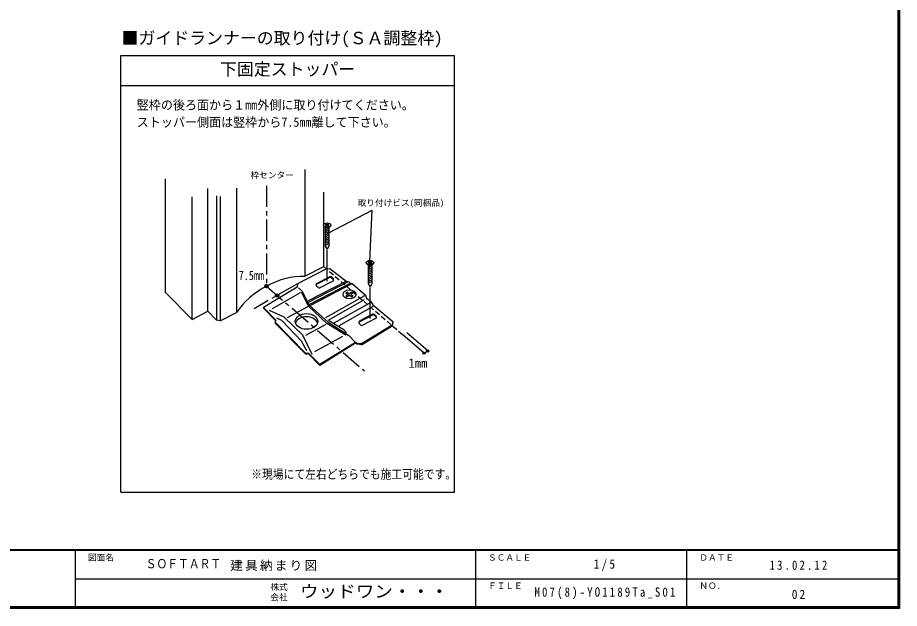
# Model space of a CAD drawing. Units: millimetres, scale not verified. Extents: x -973 to 977, y -701 to 696.
# Drawn here: x -67 to 977, y -701 to -2 of the extents above; entities that cross this region are included whole.
import ezdxf
from ezdxf.enums import TextEntityAlignment as Align

# ---------------------------------------------------------------- set-up
doc = ezdxf.new("R2010")
doc.units = ezdxf.units.MM
doc.header["$LTSCALE"] = 5
doc.header["$PDMODE"] = 32
doc.header["$PDSIZE"] = 2.5
doc.linetypes.add('CHAIN1', pattern=[8, 5, -1, 1, -1])
doc.linetypes.add('DASHED1', pattern=[1.8, 1.2, -0.6])
for name, color, linetype in [('0-C_ハッチ', 7, 'Continuous'), ('F-0_補助線', 7, 'Continuous'), ('F-1_枠', 6, 'Continuous'), ('F-A_文字', 7, 'Continuous')]:
    doc.layers.add(name, color=color, linetype=linetype)
doc.styles.add('HGP明朝B', font='')
doc.styles.add('ＭＳ ゴシック', font='')
doc.styles.get('HGP明朝B').set_extended_font_data('HGP明朝B')
doc.styles.get('ＭＳ ゴシック').set_extended_font_data('MS Gothic')

msp = doc.modelspace()

# ---------------------------------------------------------------- hatches: boundary and pattern name
at = {"layer": '0-C_ハッチ'}
for points in [[(229.817, -319.971, 1), (225.817, -319.971, 1)], [(242.512, -330.93, 1), (238.512, -330.93, 1)]]:
    msp.add_hatch(color=256, dxfattribs=at).paths.add_polyline_path(points)

# ---------------------------------------------------------------- linework, layer by layer
at = {"layer": '0-C_ハッチ', "color": 3}
for p, q in [((450.325, -563.638), (450.325, -47.122)), ((450.325, -83.122), (55.525, -83.122)), ((55.525, -563.638), (450.325, -563.638))]:
    msp.add_line(p, q, dxfattribs=at)
at = {"layer": '0-C_ハッチ', "color": 2}
for p, q in [((273.1, -182.083), (273.1, -308.317)), ((108.118, -193.008), (108.118, -327.002)), ((158.66, -349.672), (158.66, -204.296)), ((192.592, -204.06), (192.592, -351.008)), ((139.825, -359.367), (139.825, -214.253)), ((168.881, -213.07), (168.881, -360.105)), ((173.016, -214.131), (173.016, -361.084)), ((295.629, -296.759), (295.629, -208.688)), ((273.1, -308.305), (295.629, -296.759)), ((272.585, -312.459), (272.612, -312.458)), ((139.825, -359.367), (108.118, -327.002)), ((139.825, -359.367), (158.66, -349.672)), ((168.881, -360.105), (158.66, -349.672)), ((173.016, -361.084), (192.592, -351.008)), ((173.016, -361.084), (168.881, -360.105))]:
    msp.add_line(p, q, dxfattribs=at)
at = {"layer": '0-C_ハッチ'}
for p, q in [((403.753, -221.18), (403.511, -221.306)), ((298.26, -246.405), (297.478, -246.908)), ((297.478, -246.908), (298.869, -247.803)), ((298.869, -247.803), (297.478, -248.697)), ((297.478, -248.697), (298.26, -249.2)), ((297.483, -250.293), (297.483, -272.641)), ((298.26, -246.405), (299.651, -247.299)), ((299.651, -248.306), (298.26, -249.2)), ((301.042, -246.405), (299.651, -247.299)), ((299.651, -248.306), (301.042, -249.2)), ((301.042, -246.405), (301.825, -246.908)), ((301.825, -248.697), (301.042, -249.2)), ((301.82, -250.33), (301.82, -272.641)), ((301.82, -251.708), (297.483, -253.786)), ((301.82, -253.735), (297.483, -255.814)), ((301.82, -255.762), (297.483, -257.841)), ((301.82, -257.79), (297.483, -259.868)), ((301.82, -259.817), (297.483, -261.895)), ((301.82, -261.844), (297.483, -263.923)), ((301.82, -263.871), (297.483, -265.95)), ((301.82, -265.899), (297.483, -267.977)), ((301.82, -267.926), (297.483, -270.004)), ((301.82, -269.953), (297.483, -272.032)), ((297.483, -272.641), (299.651, -276.397)), ((301.82, -272.641), (299.651, -276.397)), ((299.651, -313.959), (299.651, -277.172)), ((348.973, -290.783), (348.19, -291.286)), ((348.19, -291.286), (349.581, -292.18)), ((348.973, -290.783), (350.364, -291.677)), ((351.755, -290.783), (350.364, -291.677)), ((351.755, -290.783), (352.537, -291.286)), ((298.837, -299.528), (264.699, -317.023)), ((298.837, -299.528), (302.715, -299.016)), ((302.715, -299.016), (322.225, -314.041)), ((349.581, -292.18), (348.19, -293.074)), ((348.19, -293.074), (348.973, -293.578)), ((348.195, -294.67), (348.195, -317.018)), ((352.532, -296.086), (348.195, -298.164)), ((352.532, -298.113), (348.195, -300.191)), ((352.532, -300.14), (348.195, -302.218)), ((352.532, -302.167), (348.195, -304.246)), ((350.364, -292.683), (348.973, -293.578)), ((350.364, -292.683), (351.755, -293.578)), ((352.537, -293.074), (351.755, -293.578)), ((352.532, -294.708), (352.532, -317.018)), ((302.647, -308.802), (287.44, -316.683)), ((302.647, -309.802), (287.44, -317.683)), ((302.647, -308.802), (302.647, -309.802)), ((303.059, -308.644), (303.059, -309.644)), ((303.301, -308.596), (303.301, -309.596)), ((303.568, -308.578), (303.568, -309.578)), ((303.86, -308.6), (303.86, -309.6)), ((304.131, -308.659), (304.131, -309.659)), ((304.849, -309.042), (304.849, -310.042)), ((304.849, -309.042), (306.663, -310.556)), ((304.849, -310.042), (306.663, -311.556)), ((352.532, -304.195), (348.195, -306.273)), ((352.532, -306.222), (348.195, -308.3)), ((352.532, -308.249), (348.195, -310.328)), ((352.532, -310.276), (348.195, -312.355)), ((352.532, -312.304), (348.195, -314.382)), ((264.338, -320.95), (224.41, -345.079)), ((264.699, -317.023), (264.338, -320.95)), ((265.642, -321.72), (269.911, -325.601)), ((324.419, -314.643), (277.171, -339.19)), ((321.834, -314.244), (277.24, -337.412)), ((326.737, -316.681), (278.641, -341.668)), ((328.96, -317.233), (280.042, -342.647)), ((286.532, -317.648), (286.532, -318.648)), ((286.732, -317.298), (286.732, -318.298)), ((288.893, -321.508), (287.079, -319.995)), ((287.44, -316.683), (287.44, -317.683)), ((306.302, -313.867), (291.094, -321.748)), ((322.225, -314.041), (325.326, -314.796)), ((325.326, -314.796), (327.083, -316.501)), ((327.083, -316.501), (329.264, -316.945)), ((329.264, -316.945), (344.893, -330.438)), ((352.532, -314.331), (348.195, -316.409)), ((348.195, -317.018), (350.364, -320.774)), ((352.532, -317.018), (350.364, -320.774)), ((350.364, -358.337), (350.364, -321.549)), ((267.787, -327.826), (234.665, -346.716)), ((277.572, -343.735), (269.309, -326.867)), ((269.911, -325.601), (278.52, -342.316)), ((297.96, -356.908), (344.243, -330.805)), ((323.266, -326.895), (321.701, -327.901)), ((321.701, -327.901), (324.483, -329.689)), ((324.483, -329.689), (321.701, -331.478)), ((321.701, -331.478), (323.266, -332.484)), ((323.266, -326.895), (326.048, -328.683)), ((326.048, -330.695), (323.266, -332.484)), ((328.83, -326.895), (326.048, -328.683)), ((326.048, -330.695), (328.83, -332.484)), ((328.83, -326.895), (330.395, -327.901)), ((330.395, -331.478), (328.83, -332.484)), ((344.893, -330.438), (346.035, -334.053)), ((299.32, -363.922), (277.572, -343.735)), ((278.52, -342.316), (300.979, -362.491)), ((343.622, -336.267), (301.309, -360.132)), ((351.384, -339.321), (307.691, -363.829)), ((353.58, -344.014), (314.022, -366.746)), ((346.035, -334.053), (351.26, -337.913)), ((351.26, -337.913), (353.58, -341.97)), ((353.58, -341.97), (377.258, -361.819)), ((224.41, -345.079), (224.41, -346.079)), ((224.41, -345.079), (239.487, -360.393)), ((224.41, -346.079), (238.873, -360.77)), ((231.231, -348.168), (248.354, -356.31)), ((276.396, -344.538), (252.55, -357.364)), ((353.36, -353.18), (338.152, -361.061)), ((353.36, -354.18), (338.152, -362.061)), ((353.36, -353.18), (353.36, -354.18)), ((353.771, -353.022), (353.771, -354.022)), ((354.013, -352.974), (354.013, -353.974)), ((354.28, -352.956), (354.28, -353.956)), ((354.572, -352.977), (354.572, -353.977)), ((354.843, -353.037), (354.843, -354.037)), ((355.561, -353.42), (355.561, -354.42)), ((355.561, -353.42), (357.375, -354.934)), ((355.561, -354.42), (357.375, -355.934)), ((238.017, -361.856), (238.017, -362.856)), ((238.133, -362.325), (238.133, -363.325)), ((238.293, -362.546), (238.293, -363.546)), ((238.304, -362.558), (273.411, -398.219)), ((238.304, -363.558), (273.411, -399.219)), ((238.493, -361.005), (239.487, -360.393)), ((238.546, -362.804), (238.546, -363.804)), ((246.07, -360.597), (240.313, -357.847)), ((269.417, -385.135), (246.07, -360.597)), ((248.354, -356.31), (270.761, -377.898)), ((321.959, -377.962), (299.32, -363.922)), ((300.979, -362.491), (325.197, -378.252)), ((301.309, -360.132), (318.479, -370.777)), ((337.244, -362.026), (337.244, -363.026)), ((337.444, -361.675), (337.444, -362.675)), ((339.605, -365.886), (337.791, -364.373)), ((338.152, -361.061), (338.152, -362.061)), ((357.014, -358.245), (341.807, -366.126)), ((377.258, -361.819), (376.731, -365.906)), ((377.258, -362.819), (376.731, -366.906)), ((377.258, -361.819), (377.258, -362.819)), ((297.958, -365.26), (274.112, -378.089)), ((318.479, -370.777), (322.236, -374.976)), ((376.731, -365.906), (340.173, -388.287)), ((340.173, -389.287), (376.731, -366.906)), ((376.731, -366.906), (376.731, -365.906)), ((275.631, -396.326), (269.417, -385.135)), ((281.856, -400.555), (270.761, -377.898)), ((317.868, -379.479), (284.513, -397.423)), ((325.197, -378.252), (333.238, -386.479)), ((333.238, -387.479), (290.843, -413.56)), ((333.238, -386.479), (290.844, -412.561)), ((333.238, -386.479), (333.238, -387.479)), ((335.287, -387.564), (333.238, -386.479)), ((335.287, -388.564), (333.238, -387.479)), ((335.287, -387.564), (335.287, -388.564)), ((340.173, -388.287), (335.287, -387.564)), ((340.173, -389.287), (335.287, -388.564)), ((340.173, -388.287), (340.173, -389.287)), ((273.411, -398.219), (273.411, -399.219)), ((273.945, -398.65), (273.945, -399.65)), ((274.472, -398.915), (274.472, -399.915)), ((275.086, -399.079), (275.086, -400.079)), ((275.781, -399.106), (275.781, -400.106)), ((276.414, -398.987), (276.414, -399.987)), ((277.15, -398.651), (277.15, -399.652)), ((277.15, -398.651), (290.844, -412.561)), ((277.15, -399.651), (290.842, -413.56)), ((290.844, -412.561), (290.843, -413.56))]:
    msp.add_line(p, q, dxfattribs=at)
at = {"layer": '0-C_ハッチ', "color": 4}
for p, q in [((300.218, -257.837), (352.849, -230.003)), ((349.631, -298.886), (352.849, -230.003)), ((227.817, -319.971), (240.512, -330.93)), ((418.638, -396.543), (393.879, -375.171)), ((414.3, -399.198), (389.343, -377.655)), ((414.3, -399.198), (418.638, -396.543))]:
    msp.add_line(p, q, dxfattribs=at)
at = {"layer": '0-C_ハッチ', "linetype": 'DASHED1'}
msp.add_line((295.629, -296.759), (389.343, -377.655), dxfattribs=at)
at = {"layer": '0-C_ハッチ', "color": 4, "linetype": 'CHAIN1'}
msp.add_line((264.579, -317.035), (213.37, -346.601), dxfattribs=at)
at = {"layer": '0-C_ハッチ', "color": 3}
msp.add_lwpolyline([(55.525, -563.638), (55.525, -47.122), (450.325, -47.122)], dxfattribs=at)
at = {"layer": '0-C_ハッチ', "color": 4, "linetype": 'CHAIN1'}
msp.add_lwpolyline([(227.817, -201.22), (227.817, -319.971), (343.859, -420.141)], dxfattribs=at)
at = {"layer": '0-C_ハッチ'}
for points in [[(301.825, -246.908), (300.434, -247.803), (301.825, -248.697)], [(352.537, -291.286), (351.146, -292.18), (352.537, -293.074)], [(330.395, -327.901), (327.613, -329.689), (330.395, -331.478)]]:
    msp.add_lwpolyline(points, dxfattribs=at)
for centre in [(227.817, -319.971), (240.512, -330.93)]:
    msp.add_circle(centre, 2, dxfattribs=at)
for centre, radius, start, end in [((303.568, -310.578), 2, 50.15987, 117.39493), ((303.568, -311.578), 2, 50.15987, 117.39493), ((305.382, -312.092), 2, 297.39493, 50.15987), ((305.382, -313.092), 2, 20.7554, 50.15987), ((288.36, -318.459), 2, 117.39493, 230.15987), ((288.36, -319.459), 2, 117.39493, 165.52249), ((290.174, -319.973), 2, 230.15987, 297.39493), ((354.28, -354.956), 2, 50.15987, 117.39493), ((354.28, -355.956), 2, 50.15987, 117.39493), ((239.017, -361.856), 1, 121.6015, 224.55109), ((239.017, -362.856), 1, 180, 224.55109), ((339.073, -362.837), 2, 117.39493, 230.15987), ((339.073, -363.837), 2, 117.39493, 165.52249), ((356.094, -356.469), 2, 297.39493, 50.15987), ((356.094, -357.469), 2, 20.7554, 50.15987), ((340.886, -364.35), 2, 230.15987, 297.39493), ((275.549, -396.115), 3, 224.55109, 302.26296), ((275.549, -397.115), 3, 224.55109, 302.26296)]:
    msp.add_arc(centre, radius, start, end, dxfattribs=at)
for centre, major_axis, ratio in [((299.651, -247.803), (4.359, 0), 0.6), ((350.364, -292.18), (4.359, 0), 0.6), ((326.048, -329.689), (7.619, 0), 0.7), ((275.288, -361.641), (13.283, 0), 0.7)]:
    msp.add_ellipse(centre, major_axis=major_axis, ratio=ratio, dxfattribs=at)
for centre, major_axis, ratio, start_param, end_param in [((299.706, -248.043), (4.359, 0), 0.6, 3.23059587, 6.46506045), ((350.418, -292.421), (4.359, 0), 0.6, 3.23059587, 6.46506045), ((275.34, -365.362), (13.283, 0), 0.7, 0.21111866, 2.94978653)]:
    msp.add_ellipse(centre, major_axis=major_axis, ratio=ratio, start_param=start_param, end_param=end_param, dxfattribs=at)
at = {"layer": '0-C_ハッチ', "color": 2}
msp.add_ellipse((245.324, -355.649), major_axis=(57.743, 32.32), ratio=0.6, start_param=0.77379983, end_param=2.292833, dxfattribs=at)
at = {"layer": '0-C_ハッチ', "color": 4}
for p in [(418.638, -396.543), (414.3, -399.198)]:
    msp.add_point(p, dxfattribs=at)
at = {"layer": 'F-1_枠'}
for p, q in [((974.986, 695.833), (974.986, -700.833)), ((975.82, 695.833), (975.82, -700.833)), ((976.653, 695.833), (976.653, -700.833)), ((976.653, -631.667), (-973.347, -631.667)), ((976.653, -632.5), (-973.347, -632.5)), ((1.653, -632.5), (1.653, -699.167)), ((474.986, -632.5), (474.986, -699.167)), ((724.986, -632.5), (724.986, -699.167)), ((1.653, -665.833), (974.986, -665.834)), ((976.653, -699.167), (-973.347, -699.167)), ((976.653, -700), (-973.347, -700)), ((976.653, -700.833), (-973.347, -700.833))]:
    msp.add_line(p, q, dxfattribs=at)

# ---------------------------------------------------------------- texts
at = {"layer": '0-C_ハッチ', "style": 'ＭＳ ゴシック'}
for s, height, p in [('■ガイドランナーの取り付け(ＳＡ調整枠)', 14.66, (56.411, -38.283)), ('下固定ストッパー', 14.66, (172.925, -75.122)), ('枠センター', 7.331, (208.961, -194.553)), ('取り付けビス(同梱品)', 7.331, (335.681, -227.278)), ('1㎜', 11, (395.917, -419.785))]:
    msp.add_text(s, height=height, dxfattribs=at).set_placement(p, align=Align.BOTTOM_LEFT)
for s, width, p in [('竪枠の後ろ面から１㎜外側に取り付けてください。', 0.95, (74.434, -114.449)), ('ストッパー側面は竪枠から7.5㎜離して下さい。', 0.95, (74.434, -134.849)), ('7.5㎜', 0.8, (194.996, -316.053)), ('※現場にて左右どちらでも施工可能です。', 0.85, (209.859, -550.961))]:
    msp.add_text(s, height=11, dxfattribs=dict(at, width=width)).set_placement(p, align=Align.BOTTOM_LEFT)
at = {"layer": 'F-0_補助線', "style": 'HGP明朝B', "width": 0.85}
msp.add_text('ＳＯＦＴＡＲＴ', height=11, dxfattribs=at).set_placement((84.986, -656.798), align=Align.BOTTOM_LEFT)
at = {"layer": 'F-0_補助線', "insert": (185.035, -656.798), "char_height": 11, "attachment_point": 7, "style": 'ＭＳ ゴシック'}
msp.add_mtext('\\T1.17;建具納まり図', dxfattribs=at)
at = {"layer": 'F-A_文字', "style": 'ＭＳ ゴシック'}
for s, p in [('図面名', (16.653, -646.667)), ('ＳＣＡＬＥ', (489.986, -646.667)), ('ＤＡＴＥ', (739.986, -646.667)), ('株式', (232.486, -681.5)), ('ＦＩＬＥ', (489.986, -680)), ('ＮＯ．', (739.986, -680.001)), ('会社', (232.486, -693.5))]:
    msp.add_text(s, height=7.331, dxfattribs=at).set_placement(p, align=Align.BOTTOM_LEFT)
at = {"layer": 'F-A_文字', "style": 'ＭＳ ゴシック', "width": 1.1}
msp.add_text('ウッドワン・・・', height=14.66, dxfattribs=at).set_placement((267.486, -692.5), align=Align.BOTTOM_LEFT)
at = {"layer": 'F-A_文字', "char_height": 11, "attachment_point": 7, "style": 'ＭＳ ゴシック'}
for s, insert in [('\\T1.38;\\W0.9;1/5', (614.986, -656.667)), ('\\T1.39;\\W0.85;13.02.12', (823.111, -655.417)), ('\\T1.4;\\W0.85;M07(8)-YO1189Ta_S01', (544.986, -690.001)), ('\\T1.36;\\W0.9;02', (849.361, -690.001))]:
    msp.add_mtext(s, dxfattribs=dict(at, insert=insert))

doc.saveas('drawing.dxf')
